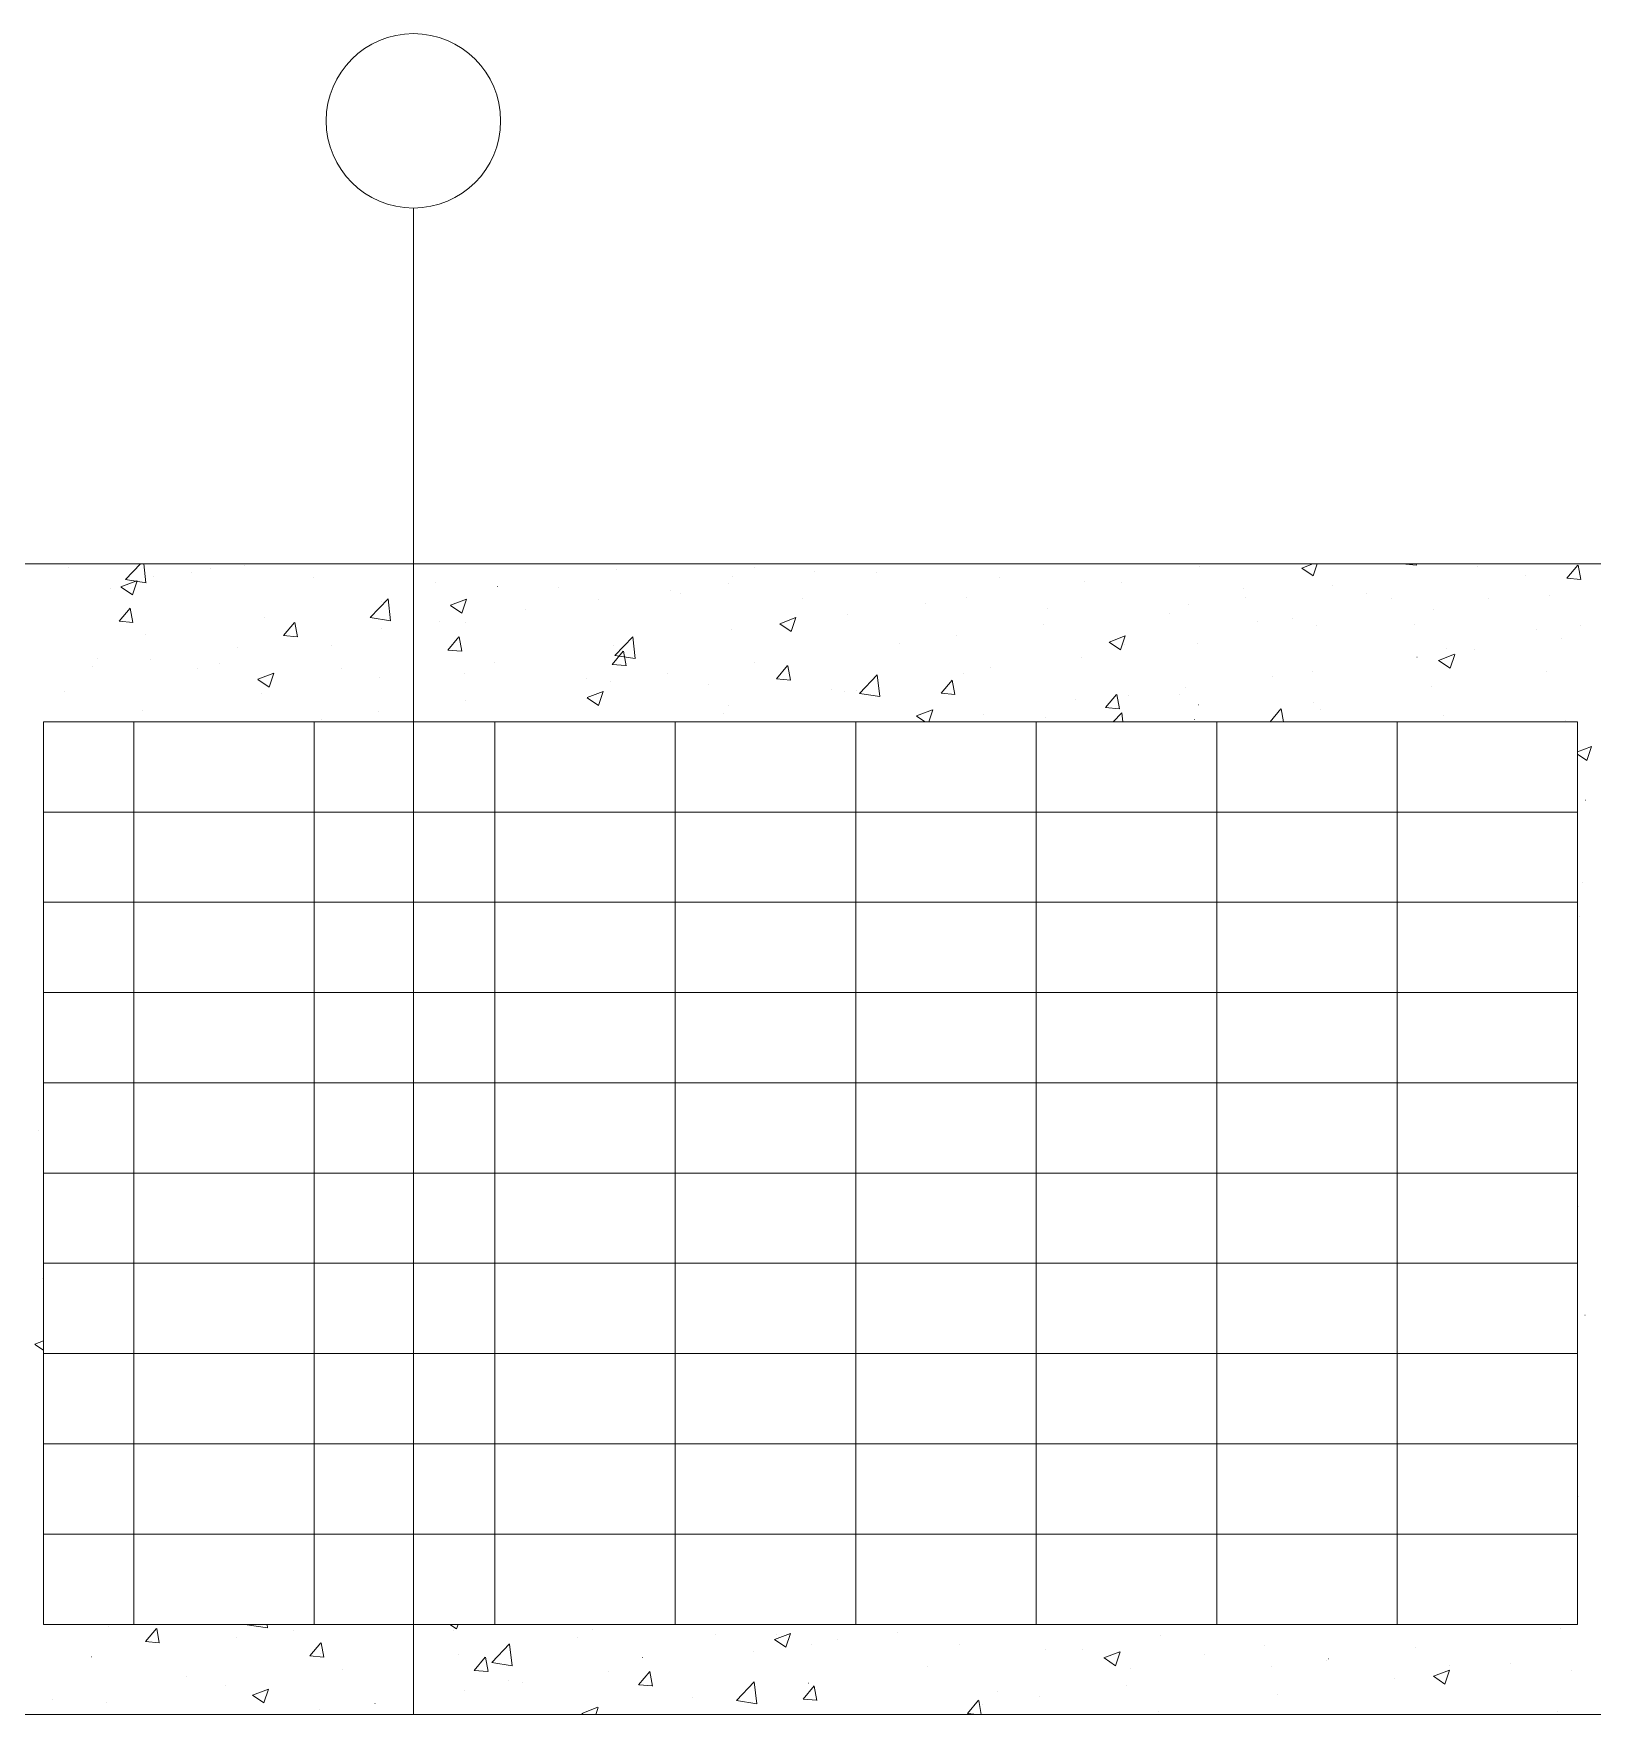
# Model space of a CAD drawing. Header units: centimetres. Extents: x -16179 to 12840, y -10704 to 3856.
# Drawn here: x 10608.8 to 10954.2, y -5198.5 to -4826.1 of the extents above; entities that cross this region are included whole.
import ezdxf

# ---------------------------------------------------------------- set-up
doc = ezdxf.new("R2010")
doc.units = ezdxf.units.CM
doc.header["$MEASUREMENT"] = 0
for name, color, linetype, lineweight in [('A-ELEV-MBE1_Num_Penna__7_Num_Penna__7_Num_Penna__7_Num_Penna__7_Num_Penna__7_Num_Penna__7_Num_Penna__7_Num_Penna__7_Num_Penna__7_Num_Penna__7', 7, 'Continuous', 18), ('A-ELEV-PATT_Num_Penna__8_Num_Penna__8_Num_Penna__8_Num_Penna__8_Num_Penna__8_Num_Penna__8_Num_Penna__8_Num_Penna__8_Num_Penna__8_Num_Penna__8', 8, 'Continuous', 18), ('AA - linee quote_Num_Penna__3_Num_Penna__3_Num_Penna__3_Num_Penna__3_Num_Penna__3_Num_Penna__3_Num_Penna__3_Num_Penna__3_Num_Penna__3_Num_Penna__3', 3, 'Continuous', 18), ('AA - pareti sezionate_Num_Penna__7_Num_Penna__7_Num_Penna__7_Num_Penna__7_Num_Penna__7_Num_Penna__7_Num_Penna__7_Num_Penna__7_Num_Penna__7_Num_Penna__7', 7, 'Continuous', 18), ('AA pareti non sezionate_Num_Penna__2_Num_Penna__2_Num_Penna__2_Num_Penna__2_Num_Penna__2_Num_Penna__2_Num_Penna__2_Num_Penna__2_Num_Penna__2_Num_Penna__2', 2, 'Continuous', 18)]:
    doc.layers.add(name, color=color, linetype=linetype, lineweight=lineweight)

msp = doc.modelspace()

# ---------------------------------------------------------------- linework, layer by layer
at = {"layer": 'A-ELEV-MBE1_Num_Penna__7_Num_Penna__7_Num_Penna__7_Num_Penna__7_Num_Penna__7_Num_Penna__7_Num_Penna__7_Num_Penna__7_Num_Penna__7_Num_Penna__7', "color": 7, "linetype": 'Continuous', "lineweight": 18}
for p, q in [((10950.97, -4978.54), (10610.97, -4978.54)), ((10610.97, -5178.54), (10610.97, -4978.54)), ((10630.97, -4978.54), (10630.97, -4998.54)), ((10630.97, -5178.54), (10630.97, -4978.54)), ((10670.97, -4978.54), (10670.97, -4998.54)), ((10670.97, -5178.54), (10670.97, -4978.54)), ((10710.97, -4978.54), (10710.97, -4998.54)), ((10710.97, -5178.54), (10710.97, -4978.54)), ((10750.97, -4978.54), (10750.97, -4998.54)), ((10750.97, -5178.54), (10750.97, -4978.54)), ((10790.97, -5178.54), (10790.97, -4978.54)), ((10830.97, -5178.54), (10830.97, -4978.54)), ((10870.97, -5178.54), (10870.97, -4978.54)), ((10910.97, -5178.54), (10910.97, -4978.54)), ((10950.97, -5178.54), (10950.97, -4978.54)), ((10950.97, -4998.54), (10610.97, -4998.54)), ((10950.97, -5018.54), (10610.97, -5018.54)), ((10950.97, -5038.54), (10610.97, -5038.54)), ((10950.97, -5058.54), (10610.97, -5058.54)), ((10950.97, -5078.54), (10610.97, -5078.54)), ((10950.97, -5098.54), (10610.97, -5098.54)), ((10950.97, -5118.54), (10610.97, -5118.54)), ((10950.97, -5138.54), (10610.97, -5138.54)), ((10950.97, -5158.54), (10610.97, -5158.54)), ((10950.97, -5178.54), (10610.97, -5178.54))]:
    msp.add_line(p, q, dxfattribs=at)
at = {"layer": 'A-ELEV-PATT_Num_Penna__8_Num_Penna__8_Num_Penna__8_Num_Penna__8_Num_Penna__8_Num_Penna__8_Num_Penna__8_Num_Penna__8_Num_Penna__8_Num_Penna__8', "color": 8, "linetype": 'Continuous', "lineweight": 18}
for p, q in [((10616.54, -4944.31), (10616.54, -4944.31)), ((10629.15, -4947.02), (10632.48, -4943.55)), ((10632.48, -4943.55), (10632.48, -4943.55)), ((10633.18, -4943.55), (10633.18, -4943.55)), ((10633.67, -4947.73), (10633.18, -4943.55)), ((10643.66, -4945.45), (10643.66, -4945.45)), ((10647.97, -4944.63), (10647.98, -4944.63)), ((10655.4, -4943.84), (10655.41, -4943.84)), ((10738, -4944.75), (10738, -4944.75)), ((10768.53, -4944.36), (10768.54, -4944.36)), ((10781.93, -4945.27), (10781.93, -4945.27)), ((10795.65, -4945.5), (10795.66, -4945.5)), ((10867.25, -4944.19), (10867.25, -4944.19)), ((10889.83, -4944.49), (10892.31, -4943.54)), ((10889.84, -4944.51), (10892.37, -4946.21)), ((10892.37, -4946.21), (10893.27, -4943.54)), ((10912.14, -4943.56), (10912.16, -4943.54)), ((10912.15, -4943.57), (10915.19, -4943.83)), ((10915.23, -4943.85), (10915.17, -4943.54)), ((10928.73, -4944.22), (10928.73, -4944.22)), ((10948.58, -4946.75), (10951.03, -4943.83)), ((10951.66, -4947.03), (10951.08, -4943.85)), ((10625.78, -4948.92), (10625.78, -4948.92)), ((10628.12, -4948.67), (10631.68, -4947.31)), ((10628.14, -4948.69), (10630.66, -4950.39)), ((10629.16, -4947.04), (10633.68, -4947.74)), ((10630.67, -4950.39), (10631.7, -4947.32)), ((10635.26, -4946.31), (10635.26, -4946.31)), ((10670.77, -4946.6), (10670.78, -4946.6)), ((10697.89, -4947.74), (10697.9, -4947.74)), ((10711.61, -4948.56), (10711.62, -4948.56)), ((10725.01, -4948.89), (10725.01, -4948.89)), ((10749.97, -4949.48), (10749.98, -4949.48)), ((10762.69, -4947.81), (10762.69, -4947.81)), ((10763.68, -4946.36), (10763.69, -4946.36)), ((10822.77, -4946.65), (10822.78, -4946.65)), ((10841.59, -4947.45), (10841.59, -4947.45)), ((10849.89, -4947.79), (10849.89, -4947.79)), ((10877.01, -4948.94), (10877.01, -4948.94)), ((10896.64, -4948.45), (10896.65, -4948.45)), ((10939.34, -4946.16), (10939.34, -4946.16)), ((10948.59, -4946.75), (10951.62, -4947.02)), ((10683.36, -4955.43), (10687.32, -4951.31)), ((10685.95, -4951.81), (10685.96, -4951.81)), ((10687.88, -4956.14), (10687.32, -4951.32)), ((10701.13, -4952.74), (10704.69, -4951.38)), ((10701.14, -4952.76), (10703.67, -4954.46)), ((10703.67, -4954.46), (10704.7, -4951.39)), ((10734.06, -4951.44), (10734.06, -4951.44)), ((10752.13, -4950.03), (10752.13, -4950.03)), ((10779.25, -4951.18), (10779.25, -4951.18)), ((10806.36, -4952.33), (10806.37, -4952.33)), ((10815.5, -4951.02), (10815.51, -4951.02)), ((10864.69, -4952.66), (10864.69, -4952.66)), ((10877.4, -4950.98), (10877.41, -4950.98)), ((10904.13, -4950.08), (10904.13, -4950.08)), ((10909.71, -4951.24), (10909.72, -4951.24)), ((10931.24, -4951.23), (10931.25, -4951.23)), ((10944.76, -4950.47), (10944.76, -4950.47)), ((10627.7, -4956.27), (10630.15, -4953.35)), ((10627.71, -4956.28), (10630.74, -4956.54)), ((10630.78, -4956.55), (10630.19, -4953.37)), ((10659.87, -4955.39), (10659.87, -4955.39)), ((10664.13, -4959.46), (10666.58, -4956.54)), ((10667.22, -4959.74), (10666.63, -4956.56)), ((10683.37, -4955.45), (10687.89, -4956.15)), ((10698.65, -4956.24), (10698.65, -4956.24)), ((10704.43, -4956.53), (10704.44, -4956.53)), ((10717.89, -4953.71), (10717.89, -4953.71)), ((10774.14, -4956.81), (10777.69, -4955.44)), ((10774.15, -4956.82), (10776.68, -4958.53)), ((10776.68, -4958.53), (10777.71, -4955.46)), ((10789.12, -4954.83), (10789.12, -4954.83)), ((10832.6, -4956.88), (10832.61, -4956.88)), ((10833.48, -4953.47), (10833.49, -4953.47)), ((10860.6, -4954.62), (10860.61, -4954.62)), ((10880.09, -4956.33), (10880.09, -4956.33)), ((10887.72, -4955.76), (10887.72, -4955.76)), ((10914.84, -4956.91), (10914.84, -4956.91)), ((10919.1, -4953.72), (10919.1, -4953.72)), ((10633.48, -4959.2), (10633.49, -4959.2)), ((10664.14, -4959.46), (10667.18, -4959.73)), ((10685.93, -4957.91), (10685.94, -4957.91)), ((10700.57, -4962.65), (10703.02, -4959.73)), ((10703.66, -4962.93), (10703.07, -4959.74)), ((10737.58, -4963.84), (10741.54, -4959.71)), ((10742.1, -4964.55), (10741.54, -4959.73)), ((10763.46, -4958.08), (10763.47, -4958.08)), ((10813.37, -4959.41), (10813.37, -4959.41)), ((10847.14, -4960.88), (10850.7, -4959.51)), ((10849.69, -4962.6), (10850.72, -4959.53)), ((10893.01, -4957.3), (10893.02, -4957.3)), ((10941.95, -4958.05), (10941.96, -4958.05)), ((10947.32, -4960.05), (10947.33, -4960.05)), ((10951.51, -4957.31), (10951.52, -4957.31)), ((10653.85, -4962.14), (10653.85, -4962.14)), ((10674.8, -4961.61), (10674.81, -4961.61)), ((10700.58, -4962.65), (10703.62, -4962.92)), ((10737.01, -4965.83), (10739.46, -4962.92)), ((10737.38, -4961.66), (10737.38, -4961.66)), ((10737.59, -4963.85), (10742.11, -4964.55)), ((10740.09, -4966.12), (10739.5, -4962.93)), ((10800.65, -4961.09), (10800.65, -4961.09)), ((10840.97, -4964.36), (10840.97, -4964.36)), ((10847.15, -4960.89), (10849.68, -4962.6)), ((10850.46, -4961.41), (10850.47, -4961.41)), ((10866.63, -4961.1), (10866.63, -4961.1)), ((10915.36, -4964.26), (10915.37, -4964.26)), ((10920.15, -4964.95), (10923.71, -4963.58)), ((10921.89, -4962.39), (10921.89, -4962.39)), ((10922.69, -4966.66), (10923.72, -4963.6)), ((10928.08, -4962.59), (10928.09, -4962.59)), ((10621.89, -4966.34), (10621.9, -4966.34)), ((10622.84, -4964.45), (10622.84, -4964.45)), ((10634.61, -4964.67), (10634.62, -4964.67)), ((10645.18, -4966.7), (10645.18, -4966.7)), ((10649.96, -4965.6), (10649.96, -4965.6)), ((10658.45, -4969.13), (10662, -4967.76)), ((10660.99, -4970.84), (10662.02, -4967.77)), ((10677.07, -4966.74), (10677.08, -4966.74)), ((10704.19, -4967.89), (10704.2, -4967.89)), ((10710.99, -4965.47), (10711, -4965.47)), ((10737.02, -4965.84), (10740.05, -4966.1)), ((10749.33, -4967.84), (10749.33, -4967.84)), ((10768.57, -4965.31), (10768.57, -4965.31)), ((10773.45, -4969.02), (10775.89, -4966.1)), ((10776.53, -4969.31), (10775.94, -4966.12)), ((10791.8, -4972.25), (10795.75, -4968.12)), ((10796.32, -4972.96), (10795.75, -4968.13)), ((10814.89, -4967.93), (10814.89, -4967.93)), ((10820.84, -4966.5), (10820.84, -4966.5)), ((10892.26, -4967.48), (10892.27, -4967.48)), ((10920.16, -4964.96), (10922.69, -4966.67)), ((10944.14, -4967.38), (10944.14, -4967.38)), ((10615.55, -4971.78), (10615.56, -4971.78)), ((10658.46, -4969.14), (10660.99, -4970.84)), ((10685.33, -4968.72), (10685.34, -4968.72)), ((10731.31, -4969.03), (10731.32, -4969.03)), ((10731.45, -4973.19), (10735.01, -4971.83)), ((10734, -4974.91), (10735.03, -4971.84)), ((10736.61, -4969.52), (10736.61, -4969.52)), ((10758.43, -4970.18), (10758.43, -4970.18)), ((10773.45, -4969.03), (10776.49, -4969.29)), ((10785.55, -4971.32), (10785.55, -4971.32)), ((10788.5, -4971.74), (10788.51, -4971.74)), ((10791.21, -4971.58), (10791.22, -4971.58)), ((10809.88, -4972.21), (10812.33, -4969.29)), ((10812.97, -4972.49), (10812.38, -4969.31)), ((10864.04, -4971.02), (10864.05, -4971.02)), ((10883.28, -4968.48), (10883.29, -4968.48)), ((10918.48, -4970.63), (10918.48, -4970.63)), ((10659.25, -4972.3), (10659.26, -4972.3)), ((10704.53, -4973.74), (10704.53, -4973.74)), ((10731.47, -4973.21), (10733.99, -4974.91)), ((10762.84, -4974.99), (10762.85, -4974.99)), ((10791.8, -4972.26), (10796.32, -4972.96)), ((10809.89, -4972.21), (10812.93, -4972.48)), ((10812.66, -4972.47), (10812.67, -4972.47)), ((10839.78, -4973.62), (10839.79, -4973.62)), ((10846.32, -4975.4), (10848.77, -4972.48)), ((10846.33, -4975.4), (10849.36, -4975.67)), ((10849.4, -4975.68), (10848.81, -4972.5)), ((10851.32, -4972.69), (10851.33, -4972.69)), ((10862.63, -4972.57), (10862.64, -4972.57)), ((10866.9, -4974.76), (10866.91, -4974.76)), ((10892.4, -4974.21), (10892.4, -4974.21)), ((10632.87, -4976.11), (10632.87, -4976.11)), ((10672.57, -4977.95), (10672.57, -4977.95)), ((10685.29, -4976.27), (10685.29, -4976.27)), ((10761.58, -4976.67), (10761.59, -4976.67)), ((10804.46, -4977.26), (10808.02, -4975.9)), ((10804.47, -4977.28), (10806.35, -4978.54)), ((10807.15, -4978.54), (10808.03, -4975.91)), ((10819.24, -4976.92), (10819.25, -4976.92)), ((10833.01, -4977.65), (10833.01, -4977.65)), ((10848.04, -4978.54), (10849.97, -4976.53)), ((10850.2, -4978.54), (10849.97, -4976.54)), ((10866.01, -4978.02), (10866.02, -4978.02)), ((10882.79, -4978.54), (10885.2, -4975.67)), ((10885.78, -4978.54), (10885.25, -4975.68)), ((10894.02, -4975.91), (10894.02, -4975.91)), ((10921.14, -4977.05), (10921.14, -4977.05)), ((10948.26, -4978.2), (10948.26, -4978.2)), ((10950.97, -4985.21), (10954.03, -4984.03)), ((10950.97, -4985.74), (10953.01, -4987.12)), ((10953.02, -4987.12), (10954.05, -4984.05)), ((10952.67, -4995.9), (10952.68, -4995.9)), ((10952.03, -5014.26), (10952.03, -5014.26)), ((10951.36, -5021.64), (10951.37, -5021.64)), ((10609.96, -5069.16), (10609.96, -5069.16)), ((10951.21, -5085.96), (10951.22, -5085.96)), ((10610.78, -5101.94), (10610.78, -5101.94)), ((10952.6, -5110.01), (10952.61, -5110.01)), ((10609.01, -5116.48), (10610.97, -5115.72)), ((10609.02, -5116.49), (10610.97, -5117.81)), ((10951.06, -5150.29), (10951.07, -5150.29)), ((10625.45, -5179.04), (10625.46, -5179.04)), ((10633.55, -5182.35), (10636, -5179.43)), ((10636.63, -5182.63), (10636.05, -5179.45)), ((10656.09, -5178.6), (10656.14, -5178.54)), ((10656.1, -5178.61), (10660.61, -5179.31)), ((10660.61, -5179.31), (10660.52, -5178.54)), ((10666.36, -5179.81), (10666.37, -5179.81)), ((10701.01, -5178.54), (10702.51, -5179.55)), ((10701.88, -5179.82), (10701.89, -5179.82)), ((10702.52, -5179.55), (10702.86, -5178.54)), ((10732.67, -5179.59), (10732.67, -5179.59)), ((10947.11, -5179.4), (10947.12, -5179.4)), ((10633.56, -5182.36), (10636.6, -5182.62)), ((10653.64, -5181.48), (10653.65, -5181.48)), ((10669.99, -5185.54), (10672.44, -5182.62)), ((10673.07, -5185.82), (10672.48, -5182.64)), ((10710.3, -5187), (10714.26, -5182.88)), ((10714.82, -5187.72), (10714.26, -5182.89)), ((10729.35, -5181.5), (10729.35, -5181.5)), ((10759.79, -5180.74), (10759.79, -5180.74)), ((10772.98, -5181.9), (10776.54, -5180.54)), ((10772.99, -5181.92), (10775.52, -5183.62)), ((10773.31, -5180.8), (10773.31, -5180.8)), ((10775.52, -5183.62), (10776.55, -5180.55)), ((10781.08, -5182.98), (10781.08, -5182.98)), ((10786.9, -5181.88), (10786.91, -5181.88)), ((10800.32, -5180.45), (10800.32, -5180.45)), ((10814.02, -5183.03), (10814.03, -5183.03)), ((10858.6, -5180.95), (10858.6, -5180.95)), ((10881.59, -5183.33), (10881.59, -5183.33)), ((10915.03, -5183.62), (10915.04, -5183.62)), ((10621.56, -5185.71), (10621.57, -5185.71)), ((10670, -5185.54), (10673.03, -5185.81)), ((10672.26, -5184.91), (10672.26, -5184.91)), ((10702.96, -5185.31), (10702.97, -5185.31)), ((10706.43, -5188.73), (10708.88, -5185.81)), ((10709.51, -5189.01), (10708.92, -5185.82)), ((10710.31, -5187.02), (10714.83, -5187.72)), ((10743.68, -5185.89), (10743.69, -5185.89)), ((10768.36, -5184.66), (10768.36, -5184.66)), ((10806.86, -5187.78), (10806.86, -5187.78)), ((10832.94, -5184.2), (10832.94, -5184.2)), ((10841.14, -5184.18), (10841.15, -5184.18)), ((10845.99, -5185.97), (10849.54, -5184.61)), ((10846, -5185.99), (10848.53, -5187.69)), ((10848.53, -5187.69), (10849.56, -5184.62)), ((10868.26, -5185.32), (10868.26, -5185.32)), ((10883.08, -5187.83), (10883.08, -5187.83)), ((10895.38, -5186.47), (10895.38, -5186.47)), ((10895.79, -5186.16), (10895.8, -5186.16)), ((10922.5, -5187.61), (10922.5, -5187.61)), ((10936.11, -5187.22), (10936.11, -5187.22)), ((10642.63, -5189.99), (10642.64, -5189.99)), ((10677.3, -5188.56), (10677.31, -5188.56)), ((10706.43, -5188.73), (10709.47, -5189)), ((10714.06, -5190.97), (10714.06, -5190.97)), ((10717.04, -5191.41), (10717.04, -5191.41)), ((10736.28, -5188.88), (10736.28, -5188.88)), ((10742.86, -5191.91), (10745.31, -5189)), ((10745.94, -5192.2), (10745.36, -5189.01)), ((10764.52, -5195.41), (10768.48, -5191.29)), ((10769.04, -5196.13), (10768.48, -5191.3)), ((10780.47, -5191.58), (10780.48, -5191.58)), ((10851.96, -5188.41), (10851.97, -5188.41)), ((10910.45, -5190.47), (10910.45, -5190.47)), ((10918.99, -5190.04), (10922.55, -5188.68)), ((10919, -5190.05), (10921.53, -5191.76)), ((10921.54, -5191.76), (10922.57, -5188.69)), ((10949.61, -5188.76), (10949.62, -5188.76)), ((10613.01, -5195.08), (10613.01, -5195.08)), ((10651.22, -5192.14), (10651.23, -5192.14)), ((10657.29, -5194.22), (10660.85, -5192.86)), ((10657.3, -5194.23), (10659.83, -5195.94)), ((10659.83, -5195.94), (10660.86, -5192.87)), ((10704.32, -5193.09), (10704.33, -5193.09)), ((10742.87, -5191.92), (10745.91, -5192.18)), ((10754.81, -5194.84), (10754.82, -5194.84)), ((10779.3, -5195.1), (10781.75, -5192.18)), ((10779.31, -5195.11), (10782.34, -5195.37)), ((10782.38, -5195.39), (10781.79, -5192.2)), ((10822.33, -5193.5), (10822.34, -5193.5)), ((10831.75, -5194.59), (10831.76, -5194.59)), ((10850.99, -5192.06), (10851, -5192.06)), ((10884.37, -5194.05), (10884.37, -5194.05)), ((10624.84, -5195.95), (10624.84, -5195.95)), ((10672.24, -5197.31), (10672.24, -5197.31)), ((10684.43, -5196.06), (10684.44, -5196.06)), ((10728.73, -5198.41), (10728.73, -5198.41)), ((10730.3, -5198.29), (10733.85, -5196.92)), ((10730.31, -5198.3), (10730.58, -5198.48)), ((10733.35, -5198.48), (10733.87, -5196.94)), ((10764.53, -5195.43), (10769.05, -5196.13)), ((10815.74, -5198.29), (10818.19, -5195.37)), ((10815.74, -5198.29), (10817.91, -5198.48)), ((10818.8, -5198.48), (10818.23, -5195.39)), ((10819.04, -5196.26), (10819.04, -5196.26)), ((10857.98, -5197.86), (10857.99, -5197.86)), ((10946.47, -5197.76), (10946.47, -5197.76))]:
    msp.add_line(p, q, dxfattribs=at)
at = {"layer": 'AA - linee quote_Num_Penna__3_Num_Penna__3_Num_Penna__3_Num_Penna__3_Num_Penna__3_Num_Penna__3_Num_Penna__3_Num_Penna__3_Num_Penna__3_Num_Penna__3', "color": 3, "linetype": 'Continuous', "lineweight": 18}
msp.add_line((10692.94, -5198.48), (10692.94, -4864.71), dxfattribs=at)
msp.add_circle((10692.94, -4845.39), 19.33, dxfattribs=at)
at = {"layer": 'AA - pareti sezionate_Num_Penna__7_Num_Penna__7_Num_Penna__7_Num_Penna__7_Num_Penna__7_Num_Penna__7_Num_Penna__7_Num_Penna__7_Num_Penna__7_Num_Penna__7', "color": 7, "linetype": 'Continuous', "lineweight": 18}
msp.add_line((11301.19, -5198.48), (10032.6, -5198.48), dxfattribs=at)
at = {"layer": 'AA pareti non sezionate_Num_Penna__2_Num_Penna__2_Num_Penna__2_Num_Penna__2_Num_Penna__2_Num_Penna__2_Num_Penna__2_Num_Penna__2_Num_Penna__2_Num_Penna__2', "color": 2, "linetype": 'Continuous', "lineweight": 18}
for p, q in [((10077.96, -4943.55), (11293.69, -4943.55)), ((10984.96, -5198.48), (10379.96, -5198.48))]:
    msp.add_line(p, q, dxfattribs=at)

doc.saveas('drawing.dxf')
